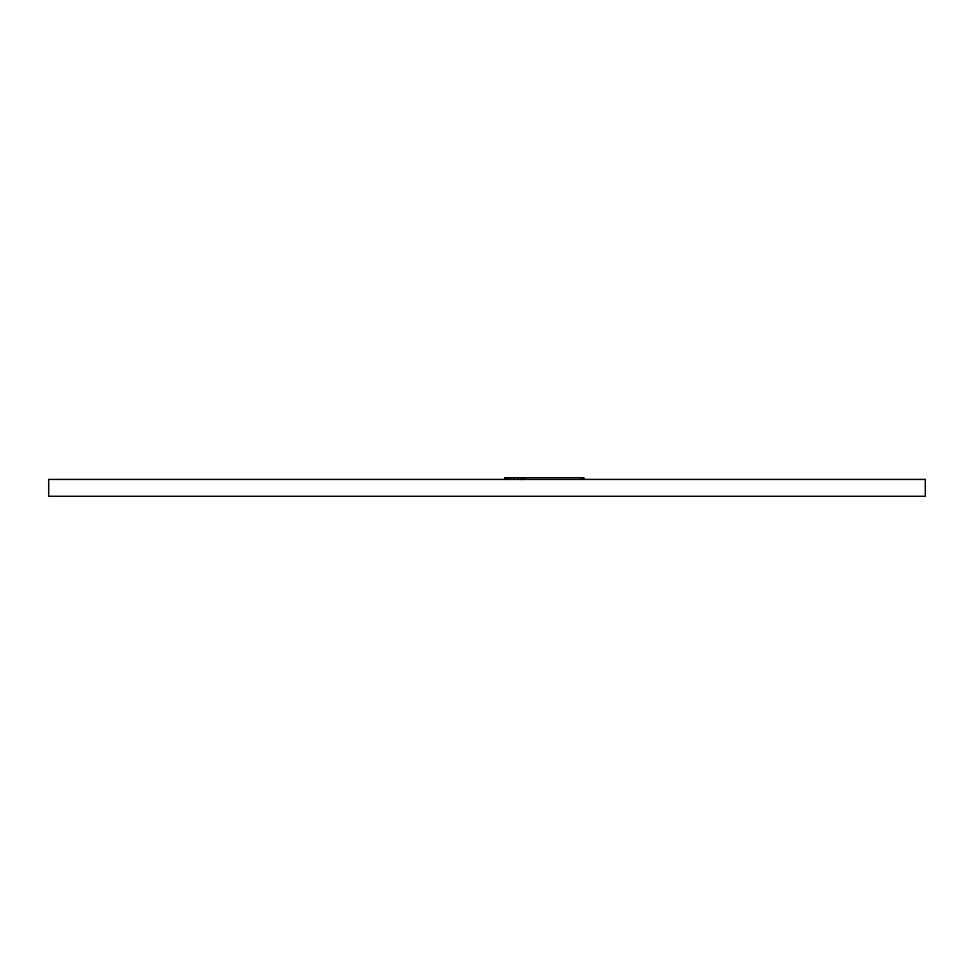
<?xml version="1.0" encoding="UTF-8"?>
<svg xmlns="http://www.w3.org/2000/svg" width="974" height="974" viewBox="0 0 974 974"><rect width="100%" height="100%" fill="white"/><g stroke="black" fill="none" stroke-linecap="round" stroke-linejoin="round"><path stroke-width="1.46" d="M583.925 479.415L583.925 477.723L504.715 477.723L504.715 479.415M582.866 477.723L582.866 479.415M581.636 477.723L581.636 479.415M525.059 477.723L525.059 479.415M523.756 477.723L523.756 479.415M522.843 477.723L522.843 479.415M522.527 477.723L522.527 479.415M522.32 477.723L522.381 479.415M522.21 479.415L522.04 477.723L522.003 479.415M521.711 477.723L521.711 479.415M521.577 477.723L521.577 479.415M518.095 477.723L518.095 479.415M513.724 477.723L513.724 479.415M510.303 477.723L510.303 479.415M507.758 477.723L507.758 479.415M506.03 477.723L506.03 479.415M505.043 477.723L505.043 479.415M925.3 479.415L48.7 479.415L48.7 496.277L925.3 496.277L925.3 479.415"/></g></svg>
